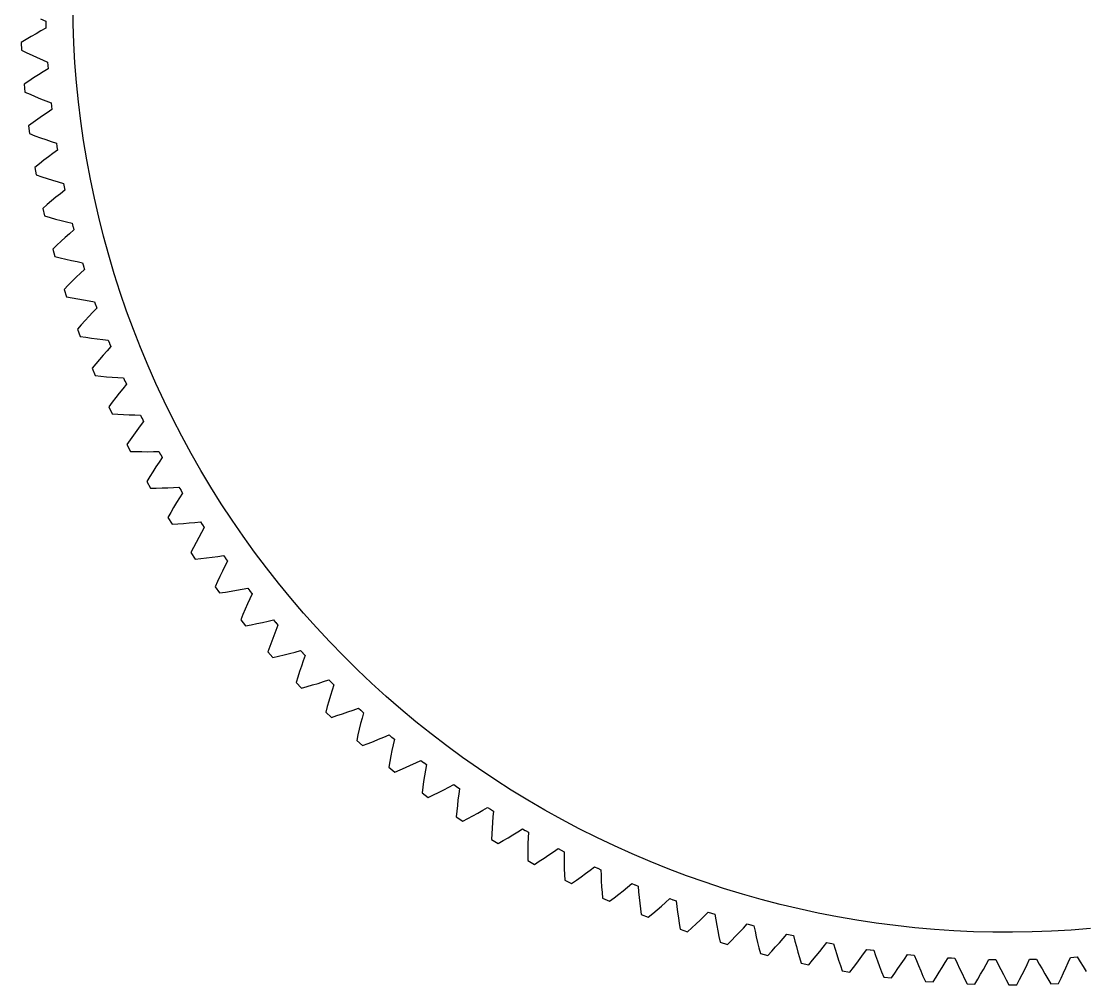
# Model space of a CAD drawing. Header units: metres. Extents: x -215 to 249, y -215 to 215.
# Drawn here: x -214.4 to 17, y -214.6 to -5 of the extents above; entities that cross this region are included whole.
import ezdxf

# ---------------------------------------------------------------- set-up
doc = ezdxf.new("R2010")
doc.units = ezdxf.units.M

msp = doc.modelspace()

# ---------------------------------------------------------------- linework, layer by layer
for p, q in [((-203.124, -5.5491), (-203.196, -1.29398)), ((-210.178, -4.48827), (-209.069, -5.01648)), ((-209.028, -6.52383), (-210.105, -7.1124)), ((-209.069, -5.01648), (-209.051, -5.74556)), ((-209.051, -5.74556), (-209.051, -5.74556)), ((-209.051, -5.74556), (-209.049, -5.79485)), ((-209.049, -5.79485), (-209.049, -5.79485)), ((-209.049, -5.79485), (-209.028, -6.52383)), ((-202.963, -9.8018), (-203.124, -5.5491)), ((-213.324, -8.97891), (-214.393, -9.63402)), ((-212.254, -8.34015), (-213.324, -8.97891)), ((-211.18, -7.7179), (-212.254, -8.34015)), ((-210.105, -7.1124), (-211.18, -7.7179)), ((-214.393, -9.63402), (-214.311, -11.3128)), ((-214.311, -11.3128), (-213.184, -11.8606)), ((-202.714, -14.0502), (-202.963, -9.8018)), ((-213.184, -11.8606), (-212.056, -12.3919)), ((-212.056, -12.3919), (-210.927, -12.9066)), ((-210.927, -12.9066), (-209.798, -13.4044)), ((-209.798, -13.4044), (-208.668, -13.8851)), ((-209.614, -16.0231), (-210.663, -16.6737)), ((-208.563, -15.3894), (-209.614, -16.0231)), ((-208.668, -13.8851), (-208.618, -14.6127)), ((-208.618, -14.6127), (-208.618, -14.6127)), ((-208.618, -14.6127), (-208.615, -14.6619)), ((-208.615, -14.6619), (-208.615, -14.6619)), ((-208.615, -14.6619), (-208.563, -15.3894)), ((-202.375, -18.2924), (-202.714, -14.0502)), ((-212.751, -18.0246), (-213.791, -18.7244)), ((-211.708, -17.3409), (-212.751, -18.0246)), ((-210.663, -16.6737), (-211.708, -17.3409)), ((-201.947, -22.5266), (-202.375, -18.2924)), ((-213.791, -18.7244), (-213.638, -20.3982)), ((-213.638, -20.3982), (-212.488, -20.8977)), ((-212.488, -20.8977), (-211.339, -21.3807)), ((-211.339, -21.3807), (-210.189, -21.847)), ((-210.189, -21.847), (-209.04, -22.2964)), ((-209.04, -22.2964), (-207.891, -22.7287)), ((-207.891, -22.7287), (-207.81, -23.4536)), ((-201.431, -26.751), (-201.947, -22.5266)), ((-208.745, -24.9049), (-209.765, -25.5995)), ((-207.722, -24.2271), (-208.745, -24.9049)), ((-207.81, -23.4536), (-207.81, -23.4536)), ((-207.81, -23.4536), (-207.805, -23.5026)), ((-207.805, -23.5026), (-207.805, -23.5026)), ((-207.805, -23.5026), (-207.722, -24.2271)), ((-211.794, -27.0377), (-212.803, -27.7811)), ((-210.782, -26.3104), (-211.794, -27.0377)), ((-209.765, -25.5995), (-210.782, -26.3104)), ((-200.827, -30.9636), (-201.431, -26.751)), ((-212.803, -27.7811), (-212.579, -29.4469)), ((-212.579, -29.4469), (-211.41, -29.8971)), ((-211.41, -29.8971), (-210.241, -30.3309)), ((-210.241, -30.3309), (-209.072, -30.748)), ((-209.072, -30.748), (-207.905, -31.1482)), ((-207.905, -31.1482), (-206.739, -31.5314)), ((-206.739, -31.5314), (-206.628, -32.2522)), ((-206.628, -32.2522), (-206.628, -32.2522)), ((-206.628, -32.2522), (-206.62, -32.3009)), ((-206.62, -32.3009), (-206.62, -32.3009)), ((-206.62, -32.3009), (-206.506, -33.0213)), ((-200.135, -35.1626), (-200.827, -30.9636)), ((-208.49, -34.4791), (-209.475, -35.2326)), ((-207.5, -33.7419), (-208.49, -34.4791)), ((-206.506, -33.0213), (-207.5, -33.7419)), ((-210.456, -36.0022), (-211.433, -36.7877)), ((-211.433, -36.7877), (-211.138, -38.4424)), ((-209.475, -35.2326), (-210.456, -36.0022)), ((-199.354, -39.3462), (-200.135, -35.1626)), ((-211.138, -38.4424), (-209.95, -38.8427)), ((-209.95, -38.8427), (-208.764, -39.2264)), ((-208.764, -39.2264), (-207.579, -39.5935)), ((-207.579, -39.5935), (-206.396, -39.9439)), ((-206.396, -39.9439), (-205.214, -40.2772)), ((-205.214, -40.2772), (-205.073, -40.9926)), ((-205.073, -40.9926), (-205.073, -40.9926)), ((-205.073, -40.9926), (-205.063, -41.041)), ((-205.063, -41.041), (-205.063, -41.041)), ((-205.063, -41.041), (-204.919, -41.7559)), ((-198.487, -43.5125), (-199.354, -39.3462)), ((-206.838, -43.2966), (-207.791, -44.0912)), ((-205.881, -42.518), (-206.838, -43.2966)), ((-204.919, -41.7559), (-205.881, -42.518)), ((-197.532, -47.6597), (-198.487, -43.5125)), ((-208.738, -44.9017), (-209.681, -45.728)), ((-209.681, -45.728), (-209.316, -47.3688)), ((-207.791, -44.0912), (-208.738, -44.9017)), ((-209.316, -47.3688), (-208.113, -47.7182)), ((-208.113, -47.7182), (-206.911, -48.0513)), ((-206.911, -48.0513), (-205.712, -48.3678)), ((-205.712, -48.3678), (-204.515, -48.6676)), ((-196.49, -51.7861), (-197.532, -47.6597)), ((-204.515, -48.6676), (-203.32, -48.9505)), ((-202.962, -50.4152), (-203.891, -51.2176)), ((-203.32, -48.9505), (-203.148, -49.6592)), ((-203.148, -49.6592), (-203.148, -49.6592)), ((-203.148, -49.6592), (-203.136, -49.7071)), ((-203.136, -49.7071), (-203.136, -49.7071)), ((-203.136, -49.7071), (-202.962, -50.4152)), ((-205.732, -52.8704), (-206.645, -53.7204)), ((-204.815, -52.036), (-205.732, -52.8704)), ((-203.891, -51.2176), (-204.815, -52.036)), ((-195.363, -55.8897), (-196.49, -51.7861)), ((-206.645, -53.7204), (-207.551, -54.5859)), ((-207.551, -54.5859), (-207.117, -56.2097)), ((-207.117, -56.2097), (-205.9, -56.5078)), ((-205.9, -56.5078), (-204.685, -56.7895)), ((-204.685, -56.7895), (-203.474, -57.0548)), ((-203.474, -57.0548), (-202.265, -57.3036)), ((-202.265, -57.3036), (-201.059, -57.5355)), ((-201.059, -57.5355), (-200.857, -58.2363)), ((-194.149, -59.9688), (-195.363, -55.8897)), ((-201.533, -59.8248), (-202.421, -60.6817)), ((-200.639, -58.9838), (-201.533, -59.8248)), ((-200.857, -58.2363), (-200.857, -58.2363)), ((-200.857, -58.2363), (-200.844, -58.2837)), ((-200.844, -58.2837), (-200.844, -58.2837)), ((-200.844, -58.2837), (-200.639, -58.9838)), ((-192.851, -64.0216), (-194.149, -59.9688)), ((-204.179, -62.4423), (-205.047, -63.3454)), ((-203.303, -61.5543), (-204.179, -62.4423)), ((-202.421, -60.6817), (-203.303, -61.5543)), ((-205.047, -63.3454), (-204.545, -64.9494)), ((-191.468, -68.0463), (-192.851, -64.0216)), ((-204.545, -64.9494), (-203.316, -65.1955)), ((-203.316, -65.1955), (-202.091, -65.4254)), ((-202.091, -65.4254), (-200.869, -65.6391)), ((-200.869, -65.6391), (-199.651, -65.8363)), ((-199.651, -65.8363), (-198.436, -66.0169)), ((-198.436, -66.0169), (-198.205, -66.7085)), ((-198.205, -66.7085), (-198.205, -66.7085)), ((-198.205, -66.7085), (-198.189, -66.7552)), ((-198.189, -66.7552), (-198.189, -66.7552)), ((-198.189, -66.7552), (-197.955, -67.446)), ((-199.664, -69.218), (-200.508, -70.1272)), ((-198.813, -68.3242), (-199.664, -69.218)), ((-197.955, -67.446), (-198.813, -68.3242)), ((-190.001, -72.0412), (-191.468, -68.0463)), ((-201.344, -71.0516), (-202.174, -71.9908)), ((-200.508, -70.1272), (-201.344, -71.0516)), ((-202.174, -71.9908), (-201.604, -73.572)), ((-201.604, -73.572), (-200.366, -73.7657)), ((-200.366, -73.7657), (-199.132, -73.9435)), ((-199.132, -73.9435), (-197.902, -74.1051)), ((-188.45, -76.0045), (-190.001, -72.0412)), ((-197.902, -74.1051), (-196.676, -74.2504)), ((-196.676, -74.2504), (-195.456, -74.3793)), ((-194.914, -75.7867), (-195.734, -76.7005)), ((-195.456, -74.3793), (-195.195, -75.0604)), ((-195.195, -75.0604), (-195.195, -75.0604)), ((-195.195, -75.0604), (-195.177, -75.1065)), ((-195.177, -75.1065), (-195.177, -75.1064)), ((-195.177, -75.1064), (-194.914, -75.7867)), ((-186.817, -79.9344), (-188.45, -76.0045)), ((-197.351, -78.5738), (-198.147, -79.5329)), ((-196.546, -77.6297), (-197.351, -78.5738)), ((-195.734, -76.7005), (-196.546, -77.6297)), ((-198.147, -79.5329), (-198.937, -80.5065)), ((-198.937, -80.5065), (-198.3, -82.062)), ((-185.102, -83.8293), (-186.817, -79.9344)), ((-198.3, -82.062), (-197.055, -82.203)), ((-197.055, -82.203), (-195.814, -82.3282)), ((-195.814, -82.3282), (-194.579, -82.4375)), ((-194.579, -82.4375), (-193.348, -82.5307)), ((-193.348, -82.5307), (-192.123, -82.6076)), ((-192.123, -82.6076), (-191.833, -83.2771)), ((-191.833, -83.2771), (-191.834, -83.2771)), ((-191.834, -83.2771), (-191.814, -83.3223)), ((-192.302, -84.9386), (-193.074, -85.9014)), ((-191.522, -83.9908), (-192.302, -84.9386)), ((-191.814, -83.3223), (-191.814, -83.3223)), ((-191.814, -83.3223), (-191.522, -83.9908)), ((-183.306, -87.6874), (-185.102, -83.8293)), ((-194.593, -87.8708), (-195.341, -88.877)), ((-193.838, -86.8788), (-194.593, -87.8708)), ((-193.074, -85.9014), (-193.838, -86.8788)), ((-181.43, -91.507), (-183.306, -87.6874)), ((-195.341, -88.877), (-194.639, -90.4042)), ((-194.639, -90.4042), (-193.388, -90.4922)), ((-193.388, -90.4922), (-192.144, -90.5646)), ((-192.144, -90.5646), (-190.904, -90.6214)), ((-190.904, -90.6214), (-189.671, -90.6622)), ((-189.671, -90.6622), (-188.444, -90.6871)), ((-187.785, -92.0435), (-188.524, -93.0236)), ((-188.444, -90.6871), (-188.126, -91.3437)), ((-188.126, -91.3437), (-188.126, -91.3437)), ((-188.126, -91.3437), (-188.105, -91.3881)), ((-188.105, -91.3881), (-188.105, -91.3881)), ((-188.105, -91.3881), (-187.785, -92.0435)), ((-179.473, -95.2866), (-181.43, -91.507)), ((-189.255, -94.0182), (-189.976, -95.0273)), ((-188.524, -93.0236), (-189.255, -94.0182)), ((-190.689, -96.0504), (-191.393, -97.0875)), ((-191.393, -97.0875), (-190.626, -98.5834)), ((-189.976, -95.0273), (-190.689, -96.0504)), ((-177.439, -99.0243), (-179.473, -95.2866)), ((-190.626, -98.5834), (-189.374, -98.6183)), ((-189.374, -98.6183), (-188.127, -98.6378)), ((-188.127, -98.6378), (-186.886, -98.6419)), ((-186.886, -98.6419), (-185.652, -98.6304)), ((-185.652, -98.6304), (-184.425, -98.6032)), ((-184.425, -98.6032), (-184.08, -99.2457)), ((-184.08, -99.2457), (-184.08, -99.2457)), ((-184.08, -99.2457), (-184.057, -99.2891)), ((-184.057, -99.2891), (-184.057, -99.2891)), ((-184.057, -99.2891), (-183.709, -99.9304)), ((-175.326, -102.719), (-177.439, -99.0243)), ((-184.406, -100.941), (-185.094, -101.966)), ((-183.709, -99.9304), (-184.406, -100.941)), ((-186.44, -104.057), (-187.1, -105.123)), ((-185.772, -103.004), (-186.44, -104.057)), ((-185.094, -101.966), (-185.772, -103.004)), ((-173.136, -106.368), (-175.326, -102.719)), ((-187.1, -105.123), (-186.271, -106.585)), ((-182.531, -106.485), (-181.299, -106.421)), ((-181.299, -106.421), (-180.074, -106.342)), ((-180.074, -106.342), (-179.702, -106.969)), ((-170.871, -109.97), (-173.136, -106.368)), ((-186.271, -106.585), (-185.017, -106.567)), ((-185.017, -106.567), (-183.771, -106.533)), ((-183.771, -106.533), (-182.531, -106.485)), ((-179.956, -108.676), (-180.599, -109.729)), ((-179.303, -107.637), (-179.956, -108.676)), ((-179.702, -106.969), (-179.702, -106.969)), ((-179.702, -106.969), (-179.677, -107.011)), ((-179.677, -107.011), (-179.677, -107.011)), ((-179.677, -107.011), (-179.303, -107.637)), ((-181.233, -110.796), (-181.856, -111.876)), ((-180.599, -109.729), (-181.233, -110.796)), ((-168.53, -113.525), (-170.871, -109.97)), ((-181.856, -111.876), (-182.469, -112.969)), ((-182.469, -112.969), (-181.579, -114.395)), ((-181.579, -114.395), (-180.328, -114.323)), ((-180.328, -114.323), (-179.084, -114.237)), ((-179.084, -114.237), (-177.848, -114.136)), ((-177.848, -114.136), (-176.619, -114.02)), ((-176.619, -114.02), (-175.398, -113.888)), ((-175.398, -113.888), (-175, -114.499)), ((-174.573, -115.15), (-175.182, -116.216)), ((-175, -114.499), (-175, -114.499)), ((-175, -114.499), (-174.973, -114.541)), ((-174.973, -114.541), (-174.973, -114.54)), ((-174.973, -114.54), (-174.573, -115.15)), ((-166.116, -117.029), (-168.53, -113.525)), ((-175.78, -117.295), (-176.367, -118.388)), ((-175.182, -116.216), (-175.78, -117.295)), ((-163.628, -120.482), (-166.116, -117.029)), ((-176.944, -119.493), (-177.511, -120.611)), ((-176.367, -118.388), (-176.944, -119.493)), ((-177.511, -120.611), (-176.56, -121.998)), ((-176.56, -121.998), (-175.313, -121.873)), ((-175.313, -121.873), (-174.074, -121.734)), ((-174.074, -121.734), (-172.843, -121.581)), ((-172.843, -121.581), (-171.621, -121.413)), ((-171.621, -121.413), (-170.407, -121.23)), ((-170.407, -121.23), (-169.983, -121.823)), ((-169.528, -122.455), (-170.091, -123.546)), ((-169.983, -121.823), (-169.983, -121.823)), ((-169.983, -121.823), (-169.954, -121.863)), ((-169.954, -121.863), (-169.954, -121.863)), ((-169.954, -121.863), (-169.528, -122.455)), ((-161.069, -123.883), (-163.628, -120.482)), ((-170.643, -124.65), (-171.184, -125.767)), ((-170.091, -123.546), (-170.643, -124.65)), ((-158.44, -127.229), (-161.069, -123.883)), ((-171.713, -126.895), (-172.232, -128.036)), ((-171.184, -125.767), (-171.713, -126.895)), ((-155.74, -130.519), (-158.44, -127.229)), ((-172.232, -128.036), (-171.224, -129.381)), ((-171.224, -129.381), (-169.983, -129.204)), ((-169.983, -129.204), (-168.751, -129.013)), ((-168.751, -129.013), (-167.528, -128.807)), ((-167.528, -128.807), (-166.313, -128.587)), ((-166.313, -128.587), (-165.108, -128.353)), ((-165.108, -128.353), (-164.66, -128.928)), ((-164.178, -129.54), (-164.695, -130.654)), ((-164.66, -128.928), (-164.66, -128.928)), ((-164.66, -128.928), (-164.629, -128.967)), ((-164.629, -128.967), (-164.629, -128.967)), ((-164.629, -128.967), (-164.178, -129.54)), ((-165.199, -131.78), (-165.692, -132.918)), ((-164.695, -130.654), (-165.199, -131.78)), ((-152.973, -133.752), (-155.74, -130.519)), ((-166.173, -134.069), (-166.642, -135.231)), ((-165.692, -132.918), (-166.173, -134.069)), ((-150.138, -136.926), (-152.973, -133.752)), ((-166.642, -135.231), (-165.578, -136.532)), ((-165.578, -136.532), (-164.346, -136.302)), ((-164.346, -136.302), (-163.123, -136.058)), ((-163.123, -136.058), (-161.91, -135.801)), ((-161.91, -135.801), (-160.706, -135.53)), ((-160.706, -135.53), (-159.512, -135.245)), ((-159.512, -135.245), (-159.039, -135.8)), ((-159.039, -135.8), (-159.039, -135.8)), ((-159.039, -135.8), (-159.007, -135.838)), ((-159.007, -135.838), (-159.007, -135.838)), ((-159.007, -135.838), (-158.533, -136.391)), ((-158.533, -136.391), (-159.001, -137.526)), ((-159.457, -138.673), (-159.901, -139.831)), ((-159.001, -137.526), (-159.457, -138.673)), ((-147.238, -140.04), (-150.138, -136.926)), ((-160.333, -141.001), (-160.753, -142.181)), ((-159.901, -139.831), (-160.333, -141.001)), ((-144.273, -143.093), (-147.238, -140.04)), ((-160.753, -142.181), (-159.635, -143.436)), ((-159.635, -143.436), (-158.413, -143.154)), ((-158.413, -143.154), (-157.202, -142.859)), ((-157.202, -142.859), (-156, -142.55)), ((-156, -142.55), (-154.809, -142.228)), ((-154.809, -142.228), (-153.628, -141.893)), ((-153.628, -141.893), (-153.133, -142.427)), ((-153.133, -142.427), (-153.133, -142.428)), ((-153.133, -142.428), (-153.099, -142.464)), ((-153.099, -142.464), (-153.099, -142.464)), ((-153.099, -142.464), (-152.601, -142.997)), ((-152.601, -142.997), (-153.021, -144.15)), ((-141.244, -146.083), (-144.273, -143.093)), ((-153.428, -145.315), (-153.823, -146.491)), ((-153.021, -144.15), (-153.428, -145.315)), ((-154.205, -147.678), (-154.574, -148.876)), ((-153.823, -146.491), (-154.205, -147.678)), ((-138.154, -149.009), (-141.244, -146.083)), ((-154.574, -148.876), (-153.403, -150.082)), ((-153.403, -150.082), (-152.195, -149.748)), ((-152.195, -149.748), (-150.997, -149.402)), ((-150.997, -149.402), (-149.81, -149.043)), ((-149.81, -149.043), (-148.633, -148.67)), ((-148.633, -148.67), (-147.468, -148.285)), ((-147.468, -148.285), (-146.95, -148.798)), ((-146.95, -148.798), (-146.95, -148.798)), ((-146.95, -148.798), (-146.915, -148.833)), ((-146.915, -148.833), (-146.915, -148.833)), ((-146.915, -148.833), (-146.395, -149.344)), ((-146.395, -149.344), (-146.765, -150.515)), ((-135.003, -151.87), (-138.154, -149.009)), ((-147.123, -151.696), (-147.467, -152.888)), ((-146.765, -150.515), (-147.123, -151.696)), ((-131.793, -154.664), (-135.003, -151.87)), ((-147.798, -154.09), (-148.116, -155.302)), ((-147.467, -152.888), (-147.798, -154.09)), ((-143.349, -155.267), (-142.19, -154.845)), ((-142.19, -154.845), (-141.042, -154.41)), ((-141.042, -154.41), (-140.502, -154.901)), ((-140.502, -154.901), (-140.502, -154.901)), ((-140.502, -154.901), (-140.466, -154.934)), ((-140.466, -154.934), (-140.466, -154.934)), ((-140.466, -154.934), (-139.925, -155.423)), ((-128.525, -157.39), (-131.793, -154.664)), ((-148.116, -155.302), (-146.895, -156.457)), ((-146.895, -156.457), (-145.702, -156.073)), ((-145.702, -156.073), (-144.52, -155.676)), ((-144.52, -155.676), (-143.349, -155.267)), ((-140.245, -156.608), (-140.552, -157.803)), ((-139.925, -155.423), (-140.245, -156.608)), ((-140.845, -159.009), (-141.125, -160.224)), ((-140.552, -157.803), (-140.845, -159.009)), ((-125.201, -160.047), (-128.525, -157.39)), ((-141.125, -160.224), (-141.391, -161.448)), ((-141.391, -161.448), (-140.123, -162.551)), ((-138.947, -162.116), (-137.783, -161.669)), ((-137.783, -161.669), (-136.63, -161.211)), ((-136.63, -161.211), (-135.49, -160.74)), ((-135.49, -160.74), (-134.361, -160.257)), ((-134.361, -160.257), (-133.801, -160.724)), ((-133.801, -160.724), (-133.801, -160.724)), ((-133.801, -160.724), (-133.782, -160.741)), ((-133.782, -160.741), (-133.764, -160.756)), ((-133.764, -160.756), (-133.763, -160.756)), ((-133.763, -160.756), (-133.202, -161.222)), ((-133.202, -161.222), (-133.472, -162.419)), ((-121.821, -162.634), (-125.201, -160.047)), ((-140.123, -162.551), (-138.947, -162.116)), ((-133.728, -163.626), (-133.97, -164.843)), ((-133.472, -162.419), (-133.728, -163.626)), ((-118.389, -165.149), (-121.821, -162.634)), ((-134.198, -166.069), (-134.412, -167.304)), ((-133.97, -164.843), (-134.198, -166.069)), ((-129.665, -166.864), (-128.546, -166.345)), ((-128.546, -166.345), (-127.439, -165.815)), ((-127.439, -165.815), (-126.859, -166.258)), ((-126.859, -166.258), (-126.86, -166.258)), ((-126.86, -166.258), (-126.82, -166.288)), ((-126.82, -166.288), (-126.82, -166.288)), ((-126.82, -166.288), (-126.24, -166.73)), ((-114.904, -167.593), (-118.389, -165.149)), ((-134.412, -167.304), (-133.098, -168.351)), ((-133.098, -168.351), (-131.942, -167.867)), ((-131.942, -167.867), (-130.797, -167.371)), ((-130.797, -167.371), (-129.665, -166.864)), ((-126.459, -167.937), (-126.663, -169.154)), ((-126.24, -166.73), (-126.459, -167.937)), ((-111.369, -169.962), (-114.904, -167.593)), ((-126.853, -170.38), (-127.029, -171.615)), ((-126.663, -169.154), (-126.853, -170.38)), ((-121.37, -171.651), (-120.286, -171.074)), ((-120.286, -171.074), (-119.689, -171.493)), ((-107.785, -172.257), (-111.369, -169.962)), ((-127.029, -171.615), (-127.19, -172.858)), ((-127.19, -172.858), (-125.833, -173.848)), ((-125.833, -173.848), (-124.698, -173.316)), ((-124.698, -173.316), (-123.576, -172.772)), ((-123.576, -172.772), (-122.467, -172.217)), ((-122.467, -172.217), (-121.37, -171.651)), ((-119.689, -171.493), (-119.689, -171.493)), ((-119.689, -171.493), (-119.649, -171.521)), ((-119.649, -171.521), (-119.649, -171.521)), ((-119.649, -171.521), (-119.05, -171.937)), ((-119.217, -173.153), (-119.37, -174.378)), ((-119.05, -171.937), (-119.217, -173.153)), ((-104.154, -174.477), (-107.785, -172.257)), ((-119.508, -175.611), (-119.631, -176.851)), ((-119.37, -174.378), (-119.508, -175.611)), ((-100.477, -176.62), (-104.154, -174.477)), ((-119.631, -176.851), (-119.739, -178.1)), ((-119.739, -178.1), (-118.341, -179.032)), ((-117.23, -178.452), (-116.132, -177.861)), ((-116.132, -177.861), (-115.047, -177.259)), ((-115.047, -177.259), (-113.976, -176.647)), ((-113.976, -176.647), (-112.917, -176.025)), ((-112.917, -176.025), (-112.303, -176.418)), ((-112.303, -176.418), (-112.303, -176.418)), ((-112.303, -176.418), (-112.261, -176.444)), ((-112.261, -176.444), (-112.261, -176.444)), ((-112.261, -176.444), (-111.645, -176.835)), ((-111.761, -178.057), (-111.861, -179.287)), ((-111.645, -176.835), (-111.761, -178.057)), ((-96.7564, -178.685), (-100.477, -176.62)), ((-118.341, -179.032), (-117.23, -178.452)), ((-111.861, -179.287), (-111.947, -180.524)), ((-92.9931, -180.672), (-96.7564, -178.685)), ((-112.017, -181.769), (-112.073, -183.021)), ((-111.947, -180.524), (-112.017, -181.769)), ((-109.551, -183.266), (-108.479, -182.629)), ((-108.479, -182.629), (-107.42, -181.982)), ((-107.42, -181.982), (-106.376, -181.326)), ((-106.376, -181.326), (-105.345, -180.659)), ((-105.345, -180.659), (-104.714, -181.025)), ((-104.714, -181.025), (-104.714, -181.025)), ((-104.714, -181.025), (-104.672, -181.05)), ((-104.672, -181.05), (-104.672, -181.05)), ((-104.672, -181.05), (-104.04, -181.414)), ((-104.103, -182.64), (-104.151, -183.873)), ((-104.04, -181.414), (-104.103, -182.64)), ((-89.189, -182.58), (-92.9931, -180.672)), ((-85.3457, -184.408), (-89.189, -182.58)), ((-112.073, -183.021), (-110.636, -183.893)), ((-110.636, -183.893), (-109.551, -183.266)), ((-104.184, -185.113), (-104.202, -186.36)), ((-104.151, -183.873), (-104.184, -185.113)), ((-98.5842, -185.677), (-97.5826, -184.967)), ((-97.5826, -184.967), (-96.9369, -185.306)), ((-81.4651, -186.155), (-85.3457, -184.408)), ((-104.202, -186.36), (-104.204, -187.613)), ((-101.674, -187.751), (-100.63, -187.069)), ((-100.63, -187.069), (-99.6001, -186.377)), ((-99.6001, -186.377), (-98.5842, -185.677)), ((-96.9369, -185.306), (-96.937, -185.306)), ((-96.937, -185.306), (-96.8933, -185.329)), ((-96.8933, -185.329), (-96.8933, -185.329)), ((-96.8933, -185.329), (-96.2464, -185.666)), ((-96.2464, -185.666), (-96.258, -186.893)), ((-96.258, -186.893), (-96.2538, -188.127)), ((-77.5487, -187.82), (-81.4651, -186.155)), ((-104.204, -187.613), (-102.732, -188.423)), ((-102.732, -188.423), (-101.674, -187.751)), ((-96.2538, -188.127), (-96.2339, -189.368)), ((-96.2339, -189.368), (-96.1985, -190.614)), ((-91.6003, -190.437), (-90.615, -189.694)), ((-90.615, -189.694), (-89.6445, -188.942)), ((-89.6445, -188.942), (-88.985, -189.253)), ((-88.985, -189.253), (-88.985, -189.253)), ((-88.985, -189.253), (-88.9404, -189.274)), ((-88.9404, -189.274), (-88.9404, -189.274)), ((-88.9404, -189.274), (-88.2798, -189.583)), ((-88.2798, -189.583), (-88.2393, -190.81)), ((-73.5983, -189.403), (-77.5487, -187.82)), ((-69.6156, -190.903), (-73.5983, -189.403)), ((-96.1985, -190.614), (-96.1476, -191.866)), ((-96.1476, -191.866), (-94.642, -192.614)), ((-94.642, -192.614), (-93.614, -191.897)), ((-93.614, -191.897), (-92.6001, -191.171)), ((-92.6001, -191.171), (-91.6003, -190.437)), ((-88.2393, -190.81), (-88.1827, -192.043)), ((-88.1827, -192.043), (-88.1102, -193.281)), ((-65.6023, -192.319), (-69.6156, -190.903)), ((-88.1102, -193.281), (-88.0219, -194.525)), ((-84.4031, -194.929), (-83.4354, -194.153)), ((-83.4354, -194.153), (-82.4825, -193.369)), ((-82.4825, -193.369), (-81.5448, -192.576)), ((-81.5448, -192.576), (-80.8727, -192.859)), ((-80.8727, -192.859), (-80.8727, -192.859)), ((-80.8727, -192.859), (-80.8272, -192.879)), ((-80.8272, -192.879), (-80.8272, -192.879)), ((-80.8272, -192.879), (-80.1541, -193.159)), ((-80.1541, -193.159), (-80.0615, -194.383)), ((-61.5603, -193.651), (-65.6023, -192.319)), ((-57.4913, -194.897), (-61.5603, -193.651)), ((-88.0219, -194.525), (-87.918, -195.774)), ((-87.918, -195.774), (-86.382, -196.457)), ((-86.382, -196.457), (-85.3854, -195.697)), ((-85.3854, -195.697), (-84.4031, -194.929)), ((-80.0615, -194.383), (-79.9527, -195.613)), ((-79.9527, -195.613), (-79.8277, -196.847)), ((-74.2014, -196.695), (-73.2981, -195.864)), ((-73.2981, -195.864), (-72.6146, -196.118)), ((-72.6146, -196.118), (-72.6146, -196.118)), ((-72.6146, -196.118), (-72.5684, -196.135)), ((-72.5684, -196.135), (-72.5684, -196.135)), ((-72.5684, -196.135), (-71.8839, -196.387)), ((-71.8839, -196.387), (-71.7395, -197.606)), ((-53.3971, -196.059), (-57.4913, -194.897)), ((-49.2794, -197.134), (-53.3971, -196.059)), ((-79.8277, -196.847), (-79.6867, -198.086)), ((-79.6867, -198.086), (-79.5298, -199.329)), ((-77.0028, -199.144), (-76.054, -198.335)), ((-76.054, -198.335), (-75.1202, -197.519)), ((-75.1202, -197.519), (-74.2014, -196.695)), ((-71.7395, -197.606), (-71.5786, -198.83)), ((-71.5786, -198.83), (-71.4014, -200.057)), ((-65.7866, -199.667), (-64.9194, -198.798)), ((-64.9194, -198.798), (-64.2257, -199.023)), ((-45.1402, -198.123), (-49.2794, -197.134)), ((-40.9811, -199.025), (-45.1402, -198.123)), ((-79.5298, -199.329), (-77.9663, -199.946)), ((-77.9663, -199.946), (-77.0028, -199.144)), ((-71.4014, -200.057), (-71.2079, -201.289)), ((-71.2079, -201.289), (-70.9984, -202.525)), ((-67.5679, -201.384), (-66.6695, -200.529)), ((-66.6695, -200.529), (-65.7866, -199.667)), ((-64.2257, -199.023), (-64.2257, -199.023)), ((-64.2257, -199.023), (-64.1788, -199.038)), ((-64.1788, -199.038), (-64.1788, -199.038)), ((-64.1788, -199.038), (-63.4843, -199.261)), ((-63.4843, -199.261), (-63.2883, -200.473)), ((-63.2883, -200.473), (-63.0755, -201.688)), ((-36.804, -199.839), (-40.9811, -199.025)), ((-32.6108, -200.566), (-36.804, -199.839)), ((-28.4034, -201.205), (-32.6108, -200.566)), ((-24.1834, -201.756), (-28.4034, -201.205)), ((-70.9984, -202.525), (-69.4101, -203.075)), ((-69.4101, -203.075), (-68.4815, -202.233)), ((-68.4815, -202.233), (-67.5679, -201.384)), ((-63.0755, -201.688), (-62.8463, -202.908)), ((-62.8463, -202.908), (-62.6008, -204.13)), ((-58.96, -204.071), (-58.0988, -203.178)), ((-58.0988, -203.178), (-57.2532, -202.279)), ((-57.2532, -202.279), (-56.4237, -201.374)), ((-56.4237, -201.374), (-55.721, -201.57)), ((-55.721, -201.57), (-55.7211, -201.57)), ((-55.7211, -201.57), (-55.6735, -201.583)), ((-55.6735, -201.583), (-55.6735, -201.583)), ((-55.6735, -201.583), (-54.9702, -201.776)), ((-54.9702, -201.776), (-54.7229, -202.978)), ((-54.7229, -202.978), (-54.4588, -204.184)), ((-48.6167, -204.527), (-47.8263, -203.587)), ((-47.8263, -203.587), (-47.116, -203.753)), ((-19.9528, -202.218), (-24.1834, -201.756)), ((-15.7135, -202.592), (-19.9528, -202.218)), ((-11.4673, -202.876), (-15.7135, -202.592)), ((-7.21609, -203.072), (-11.4673, -202.876)), ((-2.9617, -203.178), (-7.21609, -203.072)), ((1.29398, -203.196), (-2.9617, -203.178)), ((5.5491, -203.124), (1.29398, -203.196)), ((9.8018, -202.963), (5.5491, -203.124)), ((14.0502, -202.714), (9.8018, -202.963)), ((18.2924, -202.375), (14.0502, -202.714)), ((-62.6008, -204.13), (-62.3391, -205.356)), ((-62.3391, -205.356), (-60.7289, -205.838)), ((-60.7289, -205.838), (-59.8368, -204.957)), ((-59.8368, -204.957), (-58.96, -204.071)), ((-54.4588, -204.184), (-54.1781, -205.392)), ((-54.1781, -205.392), (-53.8809, -206.603)), ((-50.2459, -206.389), (-49.4233, -205.461)), ((-49.4233, -205.461), (-48.6167, -204.527)), ((-47.116, -203.753), (-47.116, -203.753)), ((-47.116, -203.753), (-47.0679, -203.764)), ((-47.0679, -203.764), (-47.0679, -203.764)), ((-47.0679, -203.764), (-46.3571, -203.927)), ((-46.3571, -203.927), (-46.059, -205.118)), ((-46.059, -205.118), (-45.7439, -206.311)), ((-39.8925, -206.406), (-39.1427, -205.434)), ((-39.1427, -205.434), (-38.426, -205.569)), ((-38.426, -205.569), (-38.426, -205.569)), ((-38.426, -205.569), (-38.3775, -205.578)), ((-38.3775, -205.578), (-38.3775, -205.578)), ((-38.3775, -205.578), (-37.6604, -205.711)), ((-37.6604, -205.711), (-37.312, -206.888)), ((-53.8809, -206.603), (-53.5673, -207.816)), ((-53.5673, -207.816), (-51.9382, -208.229)), ((-51.9382, -208.229), (-51.0842, -207.312)), ((-51.0842, -207.312), (-50.2459, -206.389)), ((-45.7439, -206.311), (-45.4122, -207.506)), ((-45.4122, -207.506), (-45.0638, -208.704)), ((-41.4412, -208.336), (-40.6588, -207.373)), ((-40.6588, -207.373), (-39.8925, -206.406)), ((-37.312, -206.888), (-36.9466, -208.067)), ((-36.9466, -208.067), (-36.5645, -209.247)), ((-31.821, -208.912), (-31.0965, -207.913)), ((-31.0965, -207.913), (-30.3885, -206.91)), ((-30.3885, -206.91), (-29.6668, -207.015)), ((-29.6668, -207.015), (-29.6668, -207.015)), ((-29.6668, -207.015), (-29.618, -207.022)), ((-29.618, -207.022), (-29.618, -207.022)), ((-29.618, -207.022), (-28.8958, -207.124)), ((-28.8958, -207.124), (-28.4978, -208.285)), ((-22.2444, -209.045), (-21.5797, -208.013)), ((-21.5797, -208.013), (-20.8541, -208.087)), ((-20.8541, -208.087), (-20.8541, -208.087)), ((-20.8541, -208.087), (-20.8051, -208.092)), ((-20.8051, -208.092), (-20.8051, -208.092)), ((-20.8051, -208.092), (-20.0792, -208.163)), ((-20.0792, -208.163), (-19.6323, -209.307)), ((-45.0638, -208.704), (-44.6991, -209.903)), ((-44.6991, -209.903), (-43.0538, -210.246)), ((-43.0538, -210.246), (-42.2397, -209.293)), ((-42.2397, -209.293), (-41.4412, -208.336)), ((-36.5645, -209.247), (-36.1656, -210.428)), ((-36.1656, -210.428), (-35.7503, -211.61)), ((-33.3189, -210.897), (-32.5619, -209.907)), ((-32.5619, -209.907), (-31.821, -208.912)), ((-28.4978, -208.285), (-28.0827, -209.447)), ((-28.0827, -209.447), (-27.6508, -210.61)), ((-23.6238, -211.1), (-22.9258, -210.074)), ((-22.9258, -210.074), (-22.2444, -209.045)), ((-19.6323, -209.307), (-19.1682, -210.45)), ((-19.1682, -210.45), (-18.6874, -211.594)), ((-13.9894, -210.858), (-13.3522, -209.801)), ((-13.3522, -209.801), (-12.7319, -208.742)), ((-12.7319, -208.742), (-12.0038, -208.785)), ((-12.0038, -208.785), (-12.0038, -208.785)), ((-12.0038, -208.785), (-11.9546, -208.788)), ((-11.9546, -208.788), (-11.9546, -208.788)), ((-11.9546, -208.788), (-11.2264, -208.828)), ((-11.2264, -208.828), (-10.7314, -209.951)), ((-10.7314, -209.951), (-10.2192, -211.074)), ((-5.02771, -211.262), (-4.43594, -210.179)), ((-4.43594, -210.179), (-3.86116, -209.094)), ((-3.86116, -209.094), (-3.13196, -209.106)), ((-3.13196, -209.106), (-3.13196, -209.106)), ((-3.13196, -209.106), (-3.08266, -209.107)), ((-3.08266, -209.107), (-3.08266, -209.107)), ((-3.08266, -209.107), (-2.35341, -209.116)), ((-2.35341, -209.116), (-1.81111, -210.218)), ((-1.81111, -210.218), (-1.25179, -211.318)), ((3.94299, -211.285), (4.48827, -210.178)), ((4.48827, -210.178), (5.01648, -209.069)), ((5.01648, -209.069), (5.74556, -209.051)), ((5.74556, -209.051), (5.79485, -209.049)), ((5.74556, -209.051), (5.74556, -209.051)), ((5.79485, -209.049), (6.52383, -209.028)), ((5.79485, -209.049), (5.79485, -209.049)), ((6.52383, -209.028), (7.1124, -210.105)), ((7.1124, -210.105), (7.7179, -211.18)), ((12.9066, -210.927), (13.4044, -209.798)), ((13.4044, -209.798), (13.8851, -208.668)), ((13.8851, -208.668), (14.6127, -208.618)), ((14.6127, -208.618), (14.6619, -208.615)), ((14.6127, -208.618), (14.6127, -208.618)), ((14.6619, -208.615), (15.3894, -208.563)), ((14.6619, -208.615), (14.6619, -208.615)), ((15.3894, -208.563), (16.0231, -209.614)), ((16.0231, -209.614), (16.6737, -210.663)), ((-35.7503, -211.61), (-34.0919, -211.884)), ((-34.0919, -211.884), (-33.3189, -210.897)), ((-27.6508, -210.61), (-27.2022, -211.773)), ((-27.2022, -211.773), (-26.7371, -212.937)), ((-25.0686, -213.14), (-24.3382, -212.122)), ((-24.3382, -212.122), (-23.6238, -211.1)), ((-18.6874, -211.594), (-18.1898, -212.737)), ((-18.1898, -212.737), (-17.6757, -213.88)), ((-15.3135, -212.963), (-14.6432, -211.912)), ((-14.6432, -211.912), (-13.9894, -210.858)), ((-10.2192, -211.074), (-9.69023, -212.196)), ((-9.69023, -212.196), (-9.14458, -213.317)), ((-6.26132, -213.421), (-5.63625, -212.343)), ((-5.63625, -212.343), (-5.02771, -211.262)), ((-1.25179, -211.318), (-0.67564, -212.416)), ((-0.67564, -212.416), (-0.0829, -213.513)), ((2.80215, -213.495), (3.38089, -212.39)), ((3.38089, -212.39), (3.94299, -211.285)), ((7.7179, -211.18), (8.34015, -212.254)), ((8.34015, -212.254), (8.97891, -213.324)), ((11.8606, -213.184), (12.3919, -212.056)), ((12.3919, -212.056), (12.9066, -210.927)), ((16.6737, -210.663), (17.3409, -211.708)), ((-26.7371, -212.937), (-25.0686, -213.14)), ((-17.6757, -213.88), (-16.0001, -214.012)), ((-16.0001, -214.012), (-15.3135, -212.963)), ((-9.14458, -213.317), (-8.58243, -214.437)), ((-8.58243, -214.437), (-6.90277, -214.498)), ((-6.90277, -214.498), (-6.26132, -213.421)), ((-0.0829, -213.513), (0.52626, -214.609)), ((0.52626, -214.609), (2.20699, -214.598)), ((2.20699, -214.598), (2.80215, -213.495)), ((8.97891, -213.324), (9.63402, -214.393)), ((9.63402, -214.393), (11.3128, -214.311)), ((11.3128, -214.311), (11.8606, -213.184))]:
    msp.add_line(p, q)

doc.saveas('drawing.dxf')
